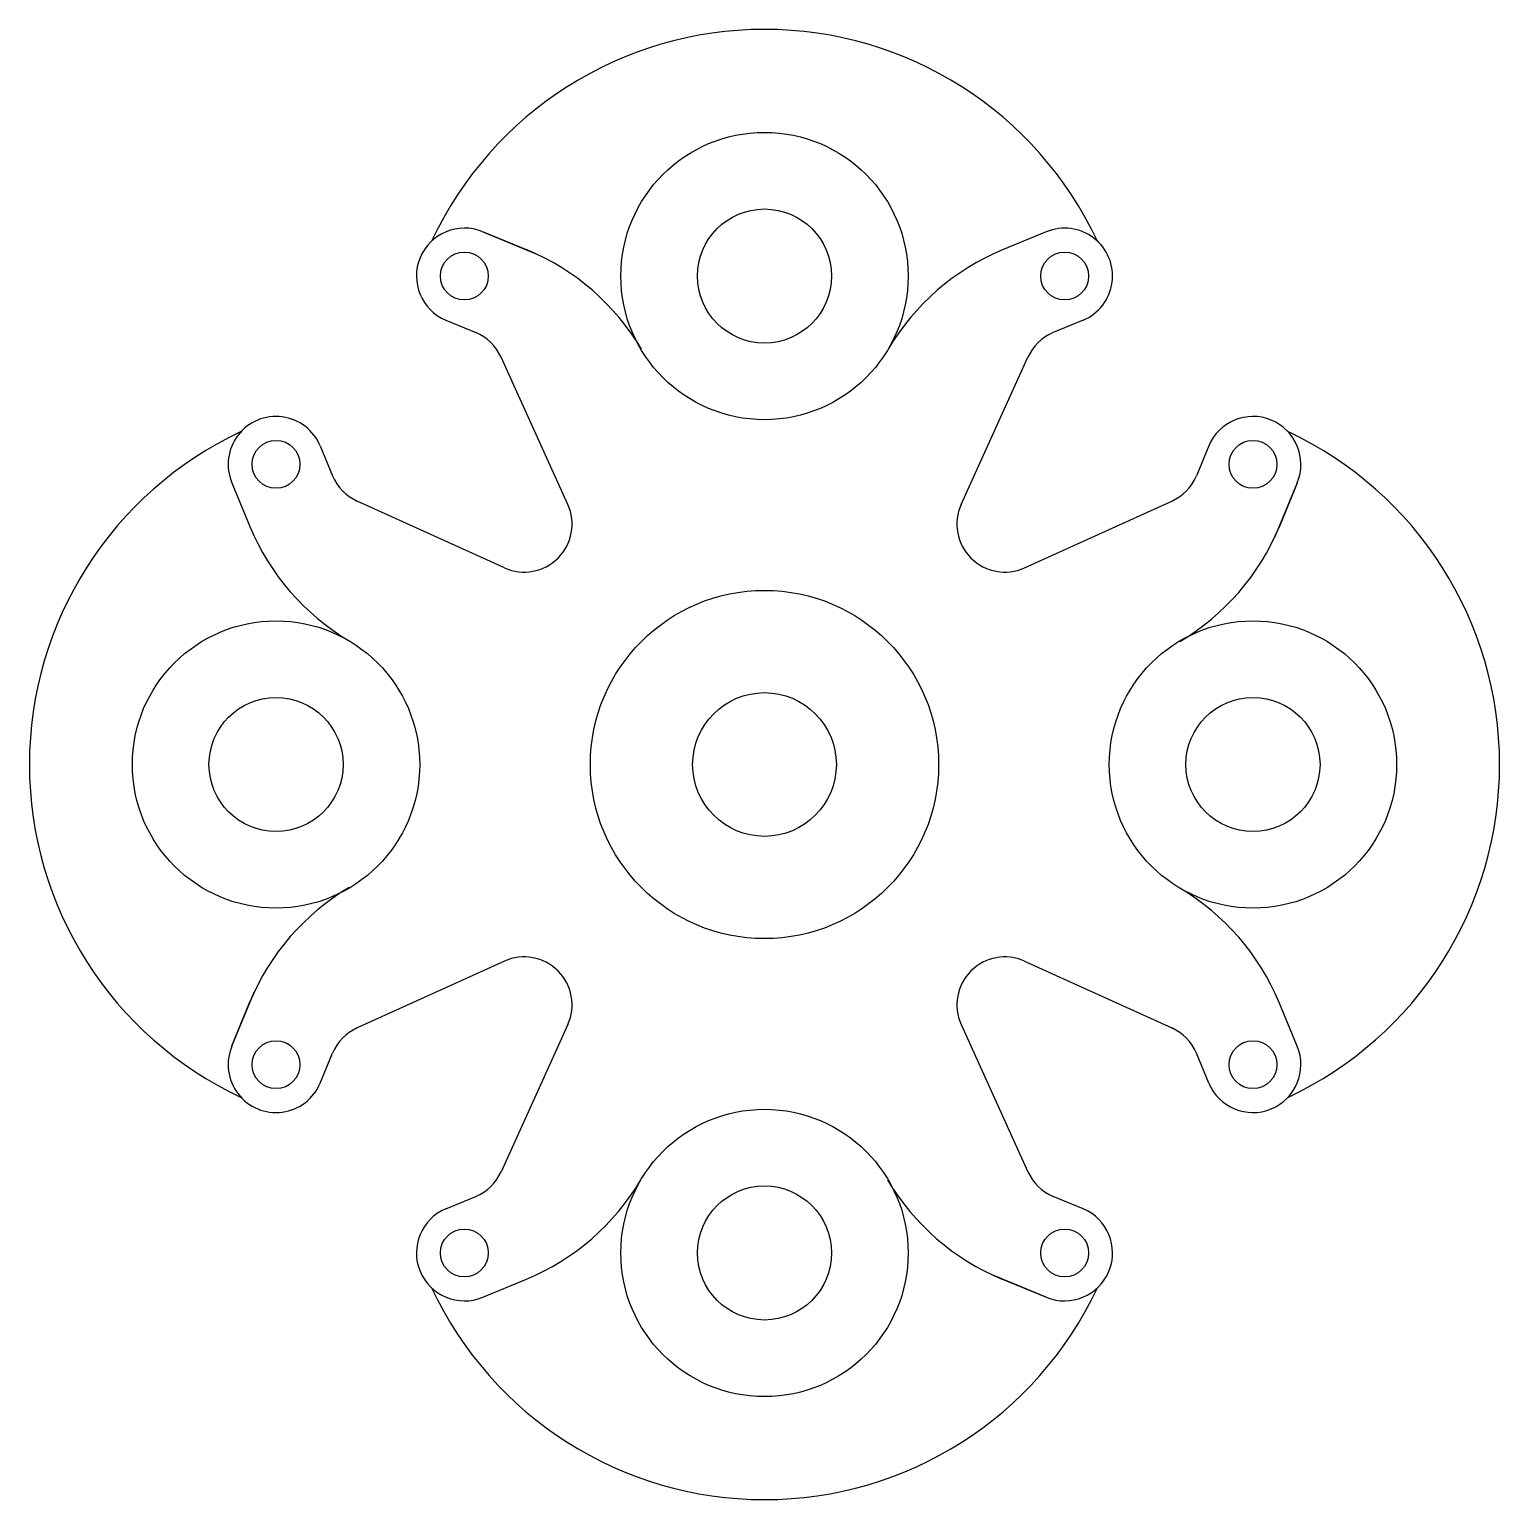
# Model space of a CAD drawing. Header units: millimetres. Extents: x -154 to 154, y -154 to 154.
import ezdxf

# ---------------------------------------------------------------- set-up
doc = ezdxf.new("R2010")
doc.units = ezdxf.units.MM

msp = doc.modelspace()

# ---------------------------------------------------------------- linework, layer by layer
for p, q in [((-58.85, 111.24), (-47.55, 106.55)), ((-58.72, 111.24), (-49.57, 107.45)), ((58.85, 111.24), (49.7, 107.45)), ((-66.51, 92.76), (-60.29, 90.18)), ((66.51, 92.76), (60.29, 90.18)), ((-41.07, 54.3), (-55.01, 85.07)), ((41.07, 54.3), (55.01, 85.07)), ((-92.76, 66.51), (-90.18, 60.29)), ((92.76, 66.51), (90.18, 60.29)), ((-111.24, 58.85), (-107.45, 49.7)), ((111.24, 58.85), (106.55, 47.55)), ((111.24, 58.72), (107.45, 49.57)), ((-54.3, 41.07), (-85.07, 55.01)), ((54.3, 41.07), (85.07, 55.01)), ((-54.3, -41.07), (-85.07, -55.01)), ((54.3, -41.07), (85.07, -55.01)), ((-111.24, -58.85), (-106.55, -47.55)), ((-111.24, -58.72), (-107.45, -49.57)), ((111.24, -58.85), (107.45, -49.7)), ((-41.07, -54.3), (-55.01, -85.07)), ((41.07, -54.3), (55.01, -85.07)), ((-92.76, -66.51), (-90.18, -60.29)), ((92.76, -66.51), (90.18, -60.29)), ((-66.51, -92.76), (-60.29, -90.18)), ((66.51, -92.76), (60.29, -90.18)), ((-58.85, -111.24), (-49.7, -107.45)), ((58.85, -111.24), (47.55, -106.55)), ((58.72, -111.24), (49.57, -107.45))]:
    msp.add_line(p, q)
for centre, radius in [((0, 102), 30), ((0, 102), 14), ((-62.68, 102), 5), ((62.68, 102), 5), ((-102, 62.68), 5), ((102, 62.68), 5), ((0, 0), 36.35), ((-102, 0), 30), ((102, 0), 30), ((-102, 0), 14), ((0, 0), 15), ((102, 0), 14), ((-102, -62.68), 5), ((102, -62.68), 5), ((0, -102), 30), ((0, -102), 14), ((-62.68, -102), 5), ((62.68, -102), 5)]:
    msp.add_circle(centre, radius)
for centre, radius, start, end in [((0, 76.75), 76.75, 25.1003, 154.8997), ((-62.68, 102), 10, 67.4852, 247.4852), ((62.68, 102), 10, 292.5148, 112.5148), ((-68.72, 61.26), 50, 30.6153, 67.4852), ((68.85, 61.26), 50, 112.5148, 149.3847), ((-64.12, 80.95), 10, 24.3717, 67.4852), ((64.12, 80.95), 10, 112.5148, 155.6283), ((-102, 62.68), 10, 22.5148, 202.5148), ((102, 62.68), 10, 337.4852, 157.4852), ((-76.75, 0), 76.75, 115.1003, 244.8997), ((76.75, 0), 76.75, 295.1003, 64.8997), ((-80.95, 64.12), 10, 202.5148, 245.6283), ((80.95, 64.12), 10, 294.3717, 337.4852), ((-50.18, 50.18), 10, 245.6283, 24.3717), ((50.18, 50.18), 10, 155.6283, 294.3717), ((-61.26, 68.85), 50, 202.5148, 239.3847), ((61.26, 68.72), 50, 300.6153, 337.4852), ((-61.26, -68.72), 50, 120.6153, 157.4852), ((61.26, -68.85), 50, 22.5148, 59.3847), ((-50.18, -50.18), 10, 335.6283, 114.3717), ((50.18, -50.18), 10, 65.6283, 204.3717), ((-80.95, -64.12), 10, 114.3717, 157.4852), ((80.95, -64.12), 10, 22.5148, 65.6283), ((-102, -62.68), 10, 157.4852, 337.4852), ((102, -62.68), 10, 202.5148, 22.5148), ((-64.12, -80.95), 10, 292.5148, 335.6283), ((64.12, -80.95), 10, 204.3717, 247.4852), ((-68.85, -61.26), 50, 292.5148, 329.3847), ((68.72, -61.26), 50, 210.6153, 247.4852), ((-62.68, -102), 10, 112.5148, 292.5148), ((62.68, -102), 10, 247.4852, 67.4852), ((0, -76.75), 76.75, 205.1003, 334.8997)]:
    msp.add_arc(centre, radius, start, end)

doc.saveas('drawing.dxf')
